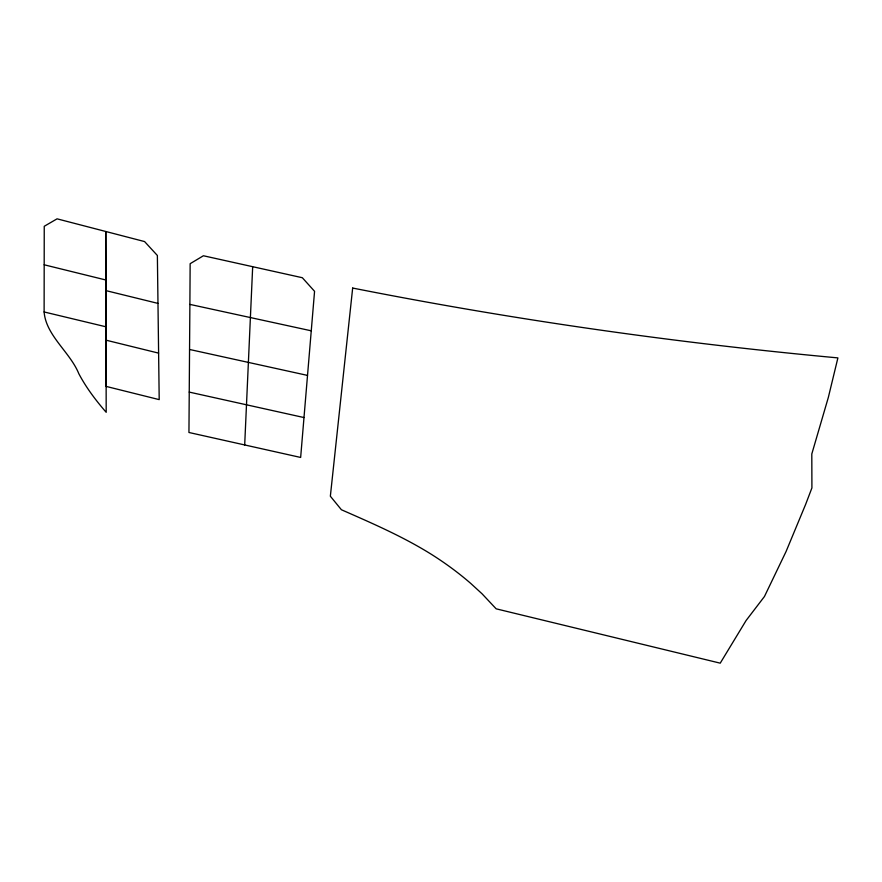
<?xml version="1.0" encoding="UTF-8"?>
<svg xmlns="http://www.w3.org/2000/svg" width="882" height="882" viewBox="0 0 882 882"><rect width="100%" height="100%" fill="white"/><g stroke="black" fill="none" stroke-linecap="round" stroke-linejoin="round"><path stroke-width="1.32" d="M44.122 311.963L44.243 226.288L57.065 218.835L144.582 241.569L157.371 255.482L159.201 399.623L106.105 386.404L105.785 231.845L106.193 412.302C95.84 400.417 86.227 387.727 78.851 373.759C70.075 352.116 45.952 335.59 44.122 311.963L105.994 326.803M189.884 304.389L188.946 432.489L300.652 457.449L314.565 291.314L302.328 277.72L203.411 255.758L190.148 263.696L189.884 304.389L311.258 330.805M244.689 444.958L252.66 267.026M307.498 375.401L189.542 349.47M189.222 392.093L303.981 417.55M44.166 264.787L105.895 280.002M105.939 290.619L157.988 303.397M106.027 340.176L158.595 353.12M352.668 288.05L330.353 496.224L341.4 509.741C372.215 523.28 403.306 536.719 431.893 554.657A249.694 151.781 17.7 0 1 470.801 583.476L482.035 593.773L496.158 608.823L720.23 663.165L746.095 620.52L764.462 596.497L786.071 551.515L805.663 504.317L811.914 487.922L811.804 453.965L828.33 397.451L837.9 357.894C675.105 342.855 513.048 319.78 352.668 288.05"/></g></svg>
